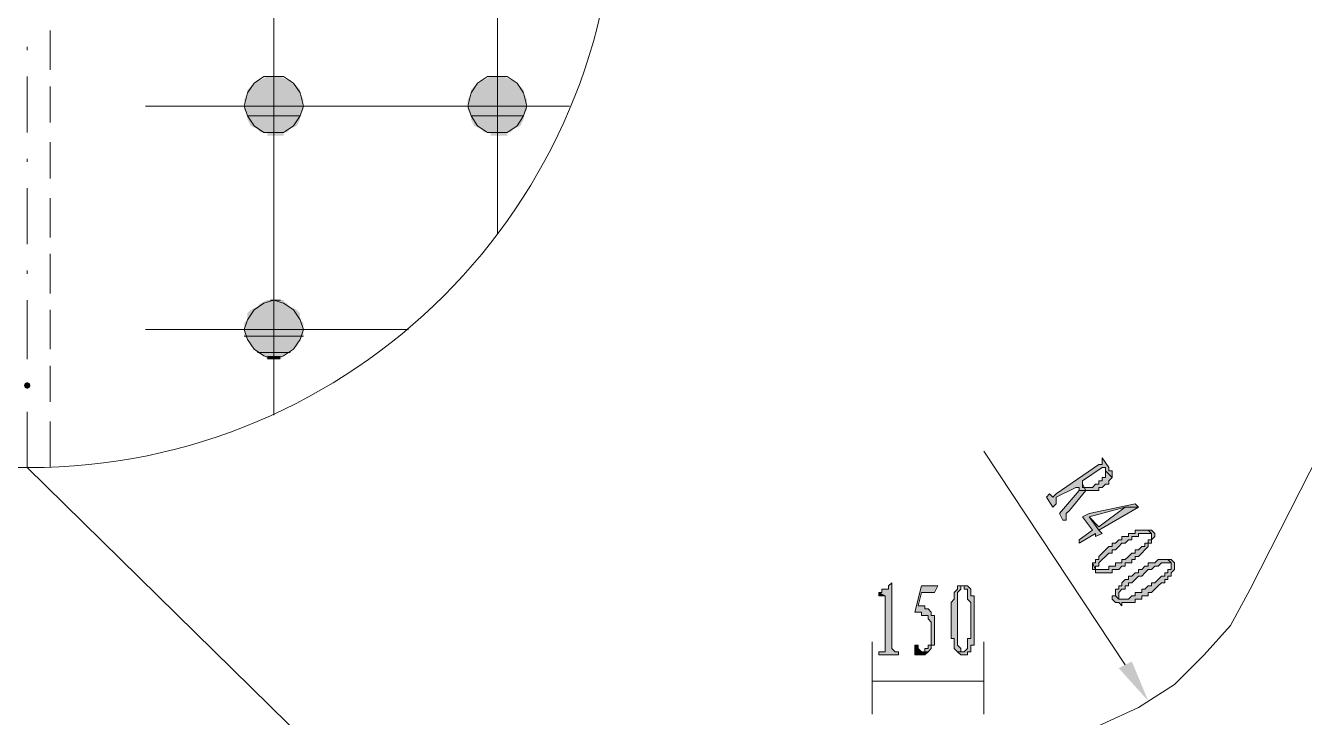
# Model space of a CAD drawing. Header units: millimetres. Extents: x 6 to 291, y 4 to 206.
# Drawn here: x 101.07 to 117.54, y 49.74 to 58.65 of the extents above; entities that cross this region are included whole.
import ezdxf

# ---------------------------------------------------------------- set-up
doc = ezdxf.new("R2010")
doc.units = ezdxf.units.MM
doc.layers.add('C00-00-00', color=7, linetype='Continuous')

msp = doc.modelspace()

# ---------------------------------------------------------------- hatches: boundary and pattern name
at = {"layer": 'C00-00-00'}
h = msp.add_hatch(color=256, dxfattribs=at)
h.dxf.hatch_style = 2
h.paths.add_polyline_path([(104.182336, 57.99667), (104.097667, 57.954343), (104.436334, 57.954343)])
h = msp.add_hatch(color=256, dxfattribs=at)
h.dxf.hatch_style = 2
h.paths.add_polyline_path([(104.22467, 57.99667), (104.182336, 57.99667), (104.351665, 57.99667)])
h = msp.add_hatch(color=256, dxfattribs=at)
h.dxf.hatch_style = 2
h.paths.add_polyline_path([(104.182336, 57.99667), (104.351665, 57.99667), (104.436334, 57.954343)])
h = msp.add_hatch(color=256, dxfattribs=at)
h.dxf.hatch_style = 2
h.paths.add_polyline_path([(104.22467, 57.99667), (104.309331, 57.99667), (104.351665, 57.99667)])
h = msp.add_hatch(color=256, dxfattribs=at)
h.dxf.hatch_style = 2
h.paths.add_polyline_path([(107.061004, 57.99667), (106.976335, 57.954343), (107.315002, 57.954343)])
h = msp.add_hatch(color=256, dxfattribs=at)
h.dxf.hatch_style = 2
h.paths.add_polyline_path([(107.10333, 57.99667), (107.061004, 57.99667), (107.230333, 57.99667)])
h = msp.add_hatch(color=256, dxfattribs=at)
h.dxf.hatch_style = 2
h.paths.add_polyline_path([(107.061004, 57.99667), (107.230333, 57.99667), (107.315002, 57.954343)])
h = msp.add_hatch(color=256, dxfattribs=at)
h.dxf.hatch_style = 2
h.paths.add_polyline_path([(107.10333, 57.99667), (107.187999, 57.99667), (107.230333, 57.99667)])
h = msp.add_hatch(color=256, dxfattribs=at)
h.dxf.hatch_style = 2
h.paths.add_polyline_path([(103.970664, 57.869675), (103.92833, 57.827333), (104.605663, 57.827333)])
h = msp.add_hatch(color=256, dxfattribs=at)
h.dxf.hatch_style = 2
h.paths.add_polyline_path([(103.92833, 57.827333), (103.92833, 57.785006), (104.605663, 57.785006)])
h = msp.add_hatch(color=256, dxfattribs=at)
h.dxf.hatch_style = 2
h.paths.add_polyline_path([(103.92833, 57.827333), (104.605663, 57.827333), (104.605663, 57.785006)])
h = msp.add_hatch(color=256, dxfattribs=at)
h.dxf.hatch_style = 2
h.paths.add_polyline_path([(104.055333, 57.954343), (103.970664, 57.869675), (104.563337, 57.869675)])
h = msp.add_hatch(color=256, dxfattribs=at)
h.dxf.hatch_style = 2
h.paths.add_polyline_path([(103.970664, 57.869675), (104.563337, 57.869675), (104.605663, 57.827333)])
h = msp.add_hatch(color=256, dxfattribs=at)
h.dxf.hatch_style = 2
h.paths.add_polyline_path([(104.097667, 57.954343), (104.055333, 57.954343), (104.478668, 57.954343)])
h = msp.add_hatch(color=256, dxfattribs=at)
h.dxf.hatch_style = 2
h.paths.add_polyline_path([(104.055333, 57.954343), (104.478668, 57.954343), (104.563337, 57.869675)])
h = msp.add_hatch(color=256, dxfattribs=at)
h.dxf.hatch_style = 2
h.paths.add_polyline_path([(104.097667, 57.954343), (104.436334, 57.954343), (104.478668, 57.954343)])
h = msp.add_hatch(color=256, dxfattribs=at)
h.dxf.hatch_style = 2
h.paths.add_polyline_path([(106.849332, 57.869675), (106.806998, 57.827333), (107.484331, 57.827333)])
h = msp.add_hatch(color=256, dxfattribs=at)
h.dxf.hatch_style = 2
h.paths.add_polyline_path([(106.806998, 57.827333), (106.806998, 57.785006), (107.484331, 57.785006)])
h = msp.add_hatch(color=256, dxfattribs=at)
h.dxf.hatch_style = 2
h.paths.add_polyline_path([(106.806998, 57.827333), (107.484331, 57.827333), (107.484331, 57.785006)])
h = msp.add_hatch(color=256, dxfattribs=at)
h.dxf.hatch_style = 2
h.paths.add_polyline_path([(106.934001, 57.954343), (106.849332, 57.869675), (107.441997, 57.869675)])
h = msp.add_hatch(color=256, dxfattribs=at)
h.dxf.hatch_style = 2
h.paths.add_polyline_path([(106.849332, 57.869675), (107.441997, 57.869675), (107.484331, 57.827333)])
h = msp.add_hatch(color=256, dxfattribs=at)
h.dxf.hatch_style = 2
h.paths.add_polyline_path([(106.976335, 57.954343), (106.934001, 57.954343), (107.357336, 57.954343)])
h = msp.add_hatch(color=256, dxfattribs=at)
h.dxf.hatch_style = 2
h.paths.add_polyline_path([(106.934001, 57.954343), (107.357336, 57.954343), (107.441997, 57.869675)])
h = msp.add_hatch(color=256, dxfattribs=at)
h.dxf.hatch_style = 2
h.paths.add_polyline_path([(106.976335, 57.954343), (107.315002, 57.954343), (107.357336, 57.954343)])
h = msp.add_hatch(color=256, dxfattribs=at)
h.dxf.hatch_style = 2
h.paths.add_polyline_path([(103.92833, 57.785006), (103.886004, 57.700338), (104.647997, 57.700338)])
h = msp.add_hatch(color=256, dxfattribs=at)
h.dxf.hatch_style = 2
h.paths.add_polyline_path([(103.886004, 57.700338), (103.886004, 57.615669), (104.647997, 57.615669)])
h = msp.add_hatch(color=256, dxfattribs=at)
h.dxf.hatch_style = 2
h.paths.add_polyline_path([(103.886004, 57.700338), (104.647997, 57.700338), (104.647997, 57.615669)])
h = msp.add_hatch(color=256, dxfattribs=at)
h.dxf.hatch_style = 2
h.paths.add_polyline_path([(103.92833, 57.785006), (104.605663, 57.785006), (104.647997, 57.700338)])
h = msp.add_hatch(color=256, dxfattribs=at)
h.dxf.hatch_style = 2
h.paths.add_polyline_path([(106.806998, 57.785006), (106.764664, 57.700338), (107.526665, 57.700338)])
h = msp.add_hatch(color=256, dxfattribs=at)
h.dxf.hatch_style = 2
h.paths.add_polyline_path([(106.764664, 57.700338), (106.764664, 57.615669), (107.526665, 57.615669)])
h = msp.add_hatch(color=256, dxfattribs=at)
h.dxf.hatch_style = 2
h.paths.add_polyline_path([(106.764664, 57.700338), (107.526665, 57.700338), (107.526665, 57.615669)])
h = msp.add_hatch(color=256, dxfattribs=at)
h.dxf.hatch_style = 2
h.paths.add_polyline_path([(106.806998, 57.785006), (107.484331, 57.785006), (107.526665, 57.700338)])
h = msp.add_hatch(color=256, dxfattribs=at)
h.dxf.hatch_style = 2
h.paths.add_polyline_path([(103.886004, 57.615669), (103.886004, 57.573343), (104.647997, 57.573343)])
h = msp.add_hatch(color=256, dxfattribs=at)
h.dxf.hatch_style = 2
h.paths.add_polyline_path([(103.886004, 57.615669), (104.647997, 57.615669), (104.647997, 57.573343)])
h = msp.add_hatch(color=256, dxfattribs=at)
h.dxf.hatch_style = 2
h.paths.add_polyline_path([(103.886004, 57.573343), (103.92833, 57.488674), (104.605663, 57.488674)])
h = msp.add_hatch(color=256, dxfattribs=at)
h.dxf.hatch_style = 2
h.paths.add_polyline_path([(103.886004, 57.573343), (104.647997, 57.573343), (104.605663, 57.488674)])
h = msp.add_hatch(color=256, dxfattribs=at)
h.dxf.hatch_style = 2
h.paths.add_polyline_path([(103.92833, 57.488674), (103.92833, 57.446332), (104.605663, 57.446332)])
h = msp.add_hatch(color=256, dxfattribs=at)
h.dxf.hatch_style = 2
h.paths.add_polyline_path([(103.92833, 57.488674), (104.605663, 57.488674), (104.605663, 57.446332)])
h = msp.add_hatch(color=256, dxfattribs=at)
h.dxf.hatch_style = 2
h.paths.add_polyline_path([(106.764664, 57.615669), (106.764664, 57.573343), (107.526665, 57.573343)])
h = msp.add_hatch(color=256, dxfattribs=at)
h.dxf.hatch_style = 2
h.paths.add_polyline_path([(106.764664, 57.615669), (107.526665, 57.615669), (107.526665, 57.573343)])
h = msp.add_hatch(color=256, dxfattribs=at)
h.dxf.hatch_style = 2
h.paths.add_polyline_path([(106.764664, 57.573343), (106.806998, 57.488674), (107.484331, 57.488674)])
h = msp.add_hatch(color=256, dxfattribs=at)
h.dxf.hatch_style = 2
h.paths.add_polyline_path([(106.764664, 57.573343), (107.526665, 57.573343), (107.484331, 57.488674)])
h = msp.add_hatch(color=256, dxfattribs=at)
h.dxf.hatch_style = 2
h.paths.add_polyline_path([(106.806998, 57.488674), (106.806998, 57.446332), (107.484331, 57.446332)])
h = msp.add_hatch(color=256, dxfattribs=at)
h.dxf.hatch_style = 2
h.paths.add_polyline_path([(106.806998, 57.488674), (107.484331, 57.488674), (107.484331, 57.446332)])
h = msp.add_hatch(color=256, dxfattribs=at)
h.dxf.hatch_style = 2
h.paths.add_polyline_path([(103.92833, 57.446332), (103.970664, 57.361663), (104.563337, 57.361663)])
h = msp.add_hatch(color=256, dxfattribs=at)
h.dxf.hatch_style = 2
h.paths.add_polyline_path([(103.92833, 57.446332), (104.605663, 57.446332), (104.563337, 57.361663)])
h = msp.add_hatch(color=256, dxfattribs=at)
h.dxf.hatch_style = 2
h.paths.add_polyline_path([(103.970664, 57.361663), (104.055333, 57.319337), (104.478668, 57.319337)])
h = msp.add_hatch(color=256, dxfattribs=at)
h.dxf.hatch_style = 2
h.paths.add_polyline_path([(103.970664, 57.361663), (104.563337, 57.361663), (104.478668, 57.319337)])
h = msp.add_hatch(color=256, dxfattribs=at)
h.dxf.hatch_style = 2
h.paths.add_polyline_path([(104.055333, 57.319337), (104.097667, 57.276995), (104.436334, 57.276995)])
h = msp.add_hatch(color=256, dxfattribs=at)
h.dxf.hatch_style = 2
h.paths.add_polyline_path([(104.055333, 57.319337), (104.478668, 57.319337), (104.436334, 57.276995)])
h = msp.add_hatch(color=256, dxfattribs=at)
h.dxf.hatch_style = 2
h.paths.add_polyline_path([(106.806998, 57.446332), (106.849332, 57.361663), (107.441997, 57.361663)])
h = msp.add_hatch(color=256, dxfattribs=at)
h.dxf.hatch_style = 2
h.paths.add_polyline_path([(106.806998, 57.446332), (107.484331, 57.446332), (107.441997, 57.361663)])
h = msp.add_hatch(color=256, dxfattribs=at)
h.dxf.hatch_style = 2
h.paths.add_polyline_path([(106.849332, 57.361663), (106.934001, 57.319337), (107.357336, 57.319337)])
h = msp.add_hatch(color=256, dxfattribs=at)
h.dxf.hatch_style = 2
h.paths.add_polyline_path([(106.849332, 57.361663), (107.441997, 57.361663), (107.357336, 57.319337)])
h = msp.add_hatch(color=256, dxfattribs=at)
h.dxf.hatch_style = 2
h.paths.add_polyline_path([(106.934001, 57.319337), (106.976335, 57.276995), (107.315002, 57.276995)])
h = msp.add_hatch(color=256, dxfattribs=at)
h.dxf.hatch_style = 2
h.paths.add_polyline_path([(106.934001, 57.319337), (107.357336, 57.319337), (107.315002, 57.276995)])
h = msp.add_hatch(color=256, dxfattribs=at)
h.dxf.hatch_style = 2
h.paths.add_polyline_path([(104.097667, 57.276995), (104.182336, 57.276995), (104.351665, 57.276995)])
h = msp.add_hatch(color=256, dxfattribs=at)
h.dxf.hatch_style = 2
h.paths.add_polyline_path([(104.097667, 57.276995), (104.436334, 57.276995), (104.351665, 57.276995)])
h = msp.add_hatch(color=256, dxfattribs=at)
h.dxf.hatch_style = 2
h.paths.add_polyline_path([(104.182336, 57.276995), (104.393999, 57.276995), (104.393999, 57.234669), (104.182336, 57.234669)])
h = msp.add_hatch(color=256, dxfattribs=at)
h.dxf.hatch_style = 2
h.paths.add_polyline_path([(106.976335, 57.276995), (107.061004, 57.276995), (107.230333, 57.276995)])
h = msp.add_hatch(color=256, dxfattribs=at)
h.dxf.hatch_style = 2
h.paths.add_polyline_path([(106.976335, 57.276995), (107.315002, 57.276995), (107.230333, 57.276995)])
h = msp.add_hatch(color=256, dxfattribs=at)
h.dxf.hatch_style = 2
h.paths.add_polyline_path([(107.061004, 57.276995), (107.272667, 57.276995), (107.272667, 57.234669), (107.061004, 57.234669)])
h = msp.add_hatch(color=256, dxfattribs=at)
h.dxf.hatch_style = 2
h.paths.add_polyline_path([(104.055333, 55.033333), (103.970664, 54.991007), (104.563337, 54.991007)])
h = msp.add_hatch(color=256, dxfattribs=at)
h.dxf.hatch_style = 2
h.paths.add_polyline_path([(104.097667, 55.075675), (104.055333, 55.033333), (104.478668, 55.033333)])
h = msp.add_hatch(color=256, dxfattribs=at)
h.dxf.hatch_style = 2
h.paths.add_polyline_path([(104.055333, 55.033333), (104.478668, 55.033333), (104.563337, 54.991007)])
h = msp.add_hatch(color=256, dxfattribs=at)
h.dxf.hatch_style = 2
h.paths.add_polyline_path([(104.182336, 55.118002), (104.097667, 55.075675), (104.436334, 55.075675)])
h = msp.add_hatch(color=256, dxfattribs=at)
h.dxf.hatch_style = 2
h.paths.add_polyline_path([(104.097667, 55.075675), (104.436334, 55.075675), (104.478668, 55.033333)])
h = msp.add_hatch(color=256, dxfattribs=at)
h.dxf.hatch_style = 2
h.paths.add_polyline_path([(104.182336, 55.118002), (104.393999, 55.118002), (104.393999, 55.075675), (104.182336, 55.075675)])
h = msp.add_hatch(color=256, dxfattribs=at)
h.dxf.hatch_style = 2
h.paths.add_polyline_path([(104.182336, 55.118002), (104.351665, 55.118002), (104.436334, 55.075675)])
h = msp.add_hatch(color=256, dxfattribs=at)
h.dxf.hatch_style = 2
h.paths.add_polyline_path([(103.92833, 54.863996), (103.886004, 54.82167), (104.647997, 54.82167)])
h = msp.add_hatch(color=256, dxfattribs=at)
h.dxf.hatch_style = 2
h.paths.add_polyline_path([(103.970664, 54.991007), (103.92833, 54.948665), (104.605663, 54.948665)])
h = msp.add_hatch(color=256, dxfattribs=at)
h.dxf.hatch_style = 2
h.paths.add_polyline_path([(103.92833, 54.948665), (103.92833, 54.863996), (104.605663, 54.863996)])
h = msp.add_hatch(color=256, dxfattribs=at)
h.dxf.hatch_style = 2
h.paths.add_polyline_path([(103.92833, 54.948665), (104.605663, 54.948665), (104.605663, 54.863996)])
h = msp.add_hatch(color=256, dxfattribs=at)
h.dxf.hatch_style = 2
h.paths.add_polyline_path([(103.92833, 54.863996), (104.605663, 54.863996), (104.647997, 54.82167)])
h = msp.add_hatch(color=256, dxfattribs=at)
h.dxf.hatch_style = 2
h.paths.add_polyline_path([(103.970664, 54.991007), (104.563337, 54.991007), (104.605663, 54.948665)])
h = msp.add_hatch(color=256, dxfattribs=at)
h.dxf.hatch_style = 2
h.paths.add_polyline_path([(103.886004, 54.82167), (103.886004, 54.737001), (104.647997, 54.737001)])
h = msp.add_hatch(color=256, dxfattribs=at)
h.dxf.hatch_style = 2
h.paths.add_polyline_path([(103.886004, 54.82167), (104.647997, 54.82167), (104.647997, 54.737001)])
h = msp.add_hatch(color=256, dxfattribs=at)
h.dxf.hatch_style = 2
h.paths.add_polyline_path([(103.886004, 54.737001), (103.886004, 54.652333), (104.647997, 54.652333)])
h = msp.add_hatch(color=256, dxfattribs=at)
h.dxf.hatch_style = 2
h.paths.add_polyline_path([(103.886004, 54.737001), (104.647997, 54.737001), (104.647997, 54.652333)])
h = msp.add_hatch(color=256, dxfattribs=at)
h.dxf.hatch_style = 2
h.paths.add_polyline_path([(103.886004, 54.652333), (103.92833, 54.610006), (104.605663, 54.610006)])
h = msp.add_hatch(color=256, dxfattribs=at)
h.dxf.hatch_style = 2
h.paths.add_polyline_path([(103.886004, 54.652333), (104.647997, 54.652333), (104.605663, 54.610006)])
h = msp.add_hatch(color=256, dxfattribs=at)
h.dxf.hatch_style = 2
h.paths.add_polyline_path([(103.92833, 54.610006), (103.970664, 54.525338), (104.563337, 54.525338)])
h = msp.add_hatch(color=256, dxfattribs=at)
h.dxf.hatch_style = 2
h.paths.add_polyline_path([(103.92833, 54.610006), (104.605663, 54.610006), (104.563337, 54.525338)])
h = msp.add_hatch(color=256, dxfattribs=at)
h.dxf.hatch_style = 2
h.paths.add_polyline_path([(103.970664, 54.525338), (104.012999, 54.482995), (104.521002, 54.482995)])
h = msp.add_hatch(color=256, dxfattribs=at)
h.dxf.hatch_style = 2
h.paths.add_polyline_path([(103.970664, 54.525338), (104.563337, 54.525338), (104.521002, 54.482995)])
h = msp.add_hatch(color=256, dxfattribs=at)
h.dxf.hatch_style = 2
h.paths.add_polyline_path([(104.012999, 54.482995), (104.055333, 54.440669), (104.478668, 54.440669)])
h = msp.add_hatch(color=256, dxfattribs=at)
h.dxf.hatch_style = 2
h.paths.add_polyline_path([(104.012999, 54.482995), (104.521002, 54.482995), (104.478668, 54.440669)])
h = msp.add_hatch(color=256, dxfattribs=at)
h.dxf.hatch_style = 2
h.paths.add_polyline_path([(104.055333, 54.440669), (104.140002, 54.398343), (104.393999, 54.398343)])
h = msp.add_hatch(color=256, dxfattribs=at)
h.dxf.hatch_style = 2
h.paths.add_polyline_path([(104.055333, 54.440669), (104.478668, 54.440669), (104.393999, 54.398343)])
h = msp.add_hatch(color=256, dxfattribs=at)
h.dxf.hatch_style = 2
h.paths.add_polyline_path([(104.140002, 54.398343), (104.182336, 54.356001), (104.351665, 54.356001)])
h = msp.add_hatch(color=256, dxfattribs=at)
h.dxf.hatch_style = 2
h.paths.add_polyline_path([(104.140002, 54.398343), (104.393999, 54.398343), (104.351665, 54.356001)])
h = msp.add_hatch(color=256, dxfattribs=at)
h.dxf.hatch_style = 2
h.paths.add_polyline_path([(104.182336, 54.398343), (104.351665, 54.398343), (104.351665, 54.356001), (104.182336, 54.356001)])
h = msp.add_hatch(color=256, dxfattribs=at)
h.dxf.hatch_style = 2
h.paths.add_polyline_path([(101.091997, 54.059675), (101.062099, 54.04724), (101.049663, 54.017342), (101.062099, 53.987444), (101.091997, 53.975009), (101.121894, 53.987444), (101.13433, 54.017342), (101.121894, 54.04724)])
h = msp.add_hatch(color=256, dxfattribs=at)
h.dxf.hatch_style = 2
h.paths.add_polyline_path([(115.019667, 52.959009), (114.935, 53.086009), (114.935, 53.043675), (114.935, 53.001342), (114.892667, 53.001342), (114.342334, 52.620342), (114.3, 52.578009), (114.257667, 52.620342), (114.215334, 52.578009), (114.3, 52.451009), (114.342334, 52.493342), (114.342334, 52.535675), (114.342334, 52.578009), (114.596334, 52.705009), (114.638667, 52.705009), (114.638667, 52.662675), (114.723334, 52.662675), (114.681, 52.747342), (114.681, 52.789675), (114.935, 52.959009), (114.977334, 52.959009), (114.977334, 52.916675), (115.062, 52.832009), (115.062, 52.916675), (115.019667, 52.916675)])
h = msp.add_hatch(color=256, dxfattribs=at)
h.dxf.hatch_style = 2
h.paths.add_polyline_path([(115.062001, 52.831998), (114.977335, 52.916665), (114.977335, 52.874331), (114.977335, 52.831998), (114.935001, 52.831998), (114.935001, 52.789665), (114.892668, 52.789665), (114.892668, 52.747331), (114.850335, 52.747331), (114.808001, 52.704998), (114.765668, 52.704998), (114.681001, 52.704998), (114.681001, 52.747331), (114.723335, 52.662665), (114.765668, 52.662665), (114.808001, 52.662665), (114.850335, 52.662665), (114.892668, 52.662665), (114.892668, 52.704998), (114.935001, 52.704998), (114.977335, 52.747331), (115.019668, 52.747331), (115.019668, 52.789665)])
h = msp.add_hatch(color=256, dxfattribs=at)
h.dxf.hatch_style = 2
h.paths.add_polyline_path([(114.723335, 52.662677), (114.638668, 52.662677), (114.384668, 52.366343), (114.427002, 52.281677), (114.469335, 52.281677), (114.469335, 52.32401), (114.469335, 52.366343), (114.511668, 52.408677)])
h = msp.add_hatch(color=256, dxfattribs=at)
h.dxf.hatch_style = 2
h.paths.add_polyline_path([(115.400668, 52.450997), (115.358334, 52.493331), (114.765668, 52.366331), (114.681001, 52.323997), (114.808001, 52.154664), (114.638668, 52.027664), (114.638668, 51.985331), (114.850334, 52.112331), (114.850334, 52.069997), (114.935001, 52.112331), (114.892668, 52.154664), (114.765668, 52.323997), (115.231334, 52.450997)])
h = msp.add_hatch(color=256, dxfattribs=at)
h.dxf.hatch_style = 2
h.paths.add_polyline_path([(115.400668, 52.450997), (115.23133, 52.450997), (114.892664, 52.197008), (114.765669, 52.324002), (114.892664, 52.154665)])
h = msp.add_hatch(color=256, dxfattribs=at)
h.dxf.hatch_style = 2
h.paths.add_polyline_path([(115.612331, 52.112339), (115.569998, 52.154672), (115.527664, 52.154672), (115.569998, 52.112339), (115.569998, 52.027672), (115.527664, 52.027672), (115.527664, 51.985339), (115.485331, 51.985339), (115.485331, 51.943006), (115.442998, 51.943006), (115.400664, 51.900672), (115.358331, 51.900672), (115.358331, 51.858339), (115.315998, 51.858339), (115.273664, 51.816006), (115.231331, 51.773672), (115.188998, 51.773672), (115.188998, 51.731339), (115.146664, 51.731339), (115.104331, 51.731339), (115.104331, 51.689006), (115.061998, 51.689006), (115.019664, 51.689006), (115.019664, 51.646672), (114.977331, 51.646672), (114.934998, 51.646672), (114.892664, 51.646672), (114.850331, 51.646672), (114.807998, 51.731339), (114.807998, 51.646672), (114.850331, 51.646672), (114.850331, 51.604339), (114.977331, 51.604339), (115.019664, 51.604339), (115.061998, 51.604339), (115.061998, 51.646672), (115.104331, 51.646672), (115.146664, 51.646672), (115.188998, 51.689006), (115.231331, 51.689006), (115.231331, 51.731339), (115.273664, 51.731339), (115.315998, 51.731339), (115.315998, 51.773672), (115.358331, 51.773672), (115.358331, 51.816006), (115.400664, 51.816006), (115.442998, 51.858339), (115.485331, 51.900672), (115.527664, 51.943006), (115.527664, 51.985339), (115.569998, 51.985339), (115.569998, 52.027672), (115.612331, 52.070006)])
h = msp.add_hatch(color=256, dxfattribs=at)
h.dxf.hatch_style = 2
h.paths.add_polyline_path([(115.527671, 52.154665), (115.400671, 52.154665), (115.358337, 52.154665), (115.358337, 52.112332), (115.316004, 52.112332), (115.273671, 52.112332), (115.273671, 52.069999), (115.231337, 52.069999), (115.189004, 52.069999), (115.189004, 52.027665), (115.146671, 52.027665), (115.104337, 51.985332), (115.062004, 51.985332), (115.062004, 51.942999), (115.019671, 51.942999), (114.977337, 51.900665), (114.935004, 51.858332), (114.892671, 51.815999), (114.892671, 51.773665), (114.850337, 51.773665), (114.850337, 51.731332), (114.808004, 51.731332), (114.850337, 51.646665), (114.850337, 51.688999), (114.892671, 51.688999), (114.892671, 51.731332), (114.935004, 51.773665), (114.977337, 51.815999), (115.019671, 51.858332), (115.062004, 51.858332), (115.062004, 51.900665), (115.104337, 51.900665), (115.146671, 51.942999), (115.189004, 51.985332), (115.231337, 51.985332), (115.273671, 52.027665), (115.316004, 52.027665), (115.316004, 52.069999), (115.358337, 52.069999), (115.400671, 52.069999), (115.400671, 52.112332), (115.443004, 52.112332), (115.485337, 52.112332), (115.570004, 52.112332)])
h = msp.add_hatch(color=256, dxfattribs=at)
h.dxf.hatch_style = 2
h.paths.add_polyline_path([(115.866337, 51.731338), (115.824003, 51.773672), (115.78167, 51.773672), (115.824003, 51.731338), (115.824003, 51.689005), (115.824003, 51.646672), (115.78167, 51.646672), (115.78167, 51.604338), (115.739337, 51.604338), (115.739337, 51.562005), (115.697003, 51.562005), (115.65467, 51.519672), (115.612337, 51.477338), (115.570003, 51.477338), (115.570003, 51.435005), (115.52767, 51.435005), (115.485337, 51.392672), (115.443003, 51.392672), (115.443003, 51.350338), (115.40067, 51.350338), (115.358337, 51.350338), (115.358337, 51.308005), (115.316003, 51.308005), (115.27367, 51.265672), (115.231337, 51.265672), (115.14667, 51.265672), (115.104337, 51.308005), (115.062003, 51.308005), (115.062003, 51.265672), (115.104337, 51.223338), (115.14667, 51.223338), (115.189003, 51.181005), (115.189003, 51.223338), (115.27367, 51.223338), (115.316003, 51.223338), (115.358337, 51.223338), (115.358337, 51.265672), (115.40067, 51.265672), (115.443003, 51.265672), (115.443003, 51.308005), (115.485337, 51.308005), (115.52767, 51.308005), (115.52767, 51.350338), (115.570003, 51.350338), (115.612337, 51.392672), (115.65467, 51.435005), (115.697003, 51.477338), (115.739337, 51.477338), (115.739337, 51.519672), (115.78167, 51.519672), (115.78167, 51.562005), (115.824003, 51.562005), (115.824003, 51.604338), (115.866337, 51.646672), (115.866337, 51.689005)])
h = msp.add_hatch(color=256, dxfattribs=at)
h.dxf.hatch_style = 2
h.paths.add_polyline_path([(115.781668, 51.773665), (115.739335, 51.773665), (115.697002, 51.773665), (115.654668, 51.773665), (115.612335, 51.731331), (115.570002, 51.731331), (115.527668, 51.731331), (115.527668, 51.688998), (115.485335, 51.688998), (115.443002, 51.646665), (115.400668, 51.646665), (115.400668, 51.604331), (115.358335, 51.604331), (115.316002, 51.561998), (115.273668, 51.561998), (115.273668, 51.519665), (115.231335, 51.519665), (115.189002, 51.477331), (115.189002, 51.434998), (115.146668, 51.434998), (115.146668, 51.392665), (115.104335, 51.392665), (115.104335, 51.350331), (115.104335, 51.307998), (115.146668, 51.265665), (115.146668, 51.350331), (115.189002, 51.392665), (115.231335, 51.392665), (115.231335, 51.434998), (115.273668, 51.434998), (115.273668, 51.477331), (115.316002, 51.477331), (115.358335, 51.519665), (115.400668, 51.561998), (115.443002, 51.561998), (115.485335, 51.604331), (115.527668, 51.646665), (115.570002, 51.646665), (115.612335, 51.688998), (115.654668, 51.688998), (115.697002, 51.731331), (115.739335, 51.731331), (115.824002, 51.731331)])
h = msp.add_hatch(color=256, dxfattribs=at)
h.dxf.hatch_style = 2
h.paths.add_polyline_path([(112.225668, 51.477333), (112.183334, 51.434999), (112.183334, 51.392666), (112.141001, 51.392666), (112.098668, 51.392666), (112.098668, 51.350333), (112.056334, 51.350333), (112.141001, 51.307999), (112.141001, 50.630666), (112.141001, 50.588333), (112.098668, 50.588333), (112.056334, 50.588333), (112.056334, 50.545999), (112.310334, 50.545999), (112.310334, 50.588333), (112.268001, 50.588333), (112.225668, 50.630666)])
h = msp.add_hatch(color=256, dxfattribs=at)
h.dxf.hatch_style = 2
h.paths.add_polyline_path([(112.818332, 51.435006), (112.606665, 51.435006), (112.521998, 51.09634), (112.564332, 51.09634), (112.606665, 51.09634), (112.606665, 51.054006), (112.648998, 51.054006), (112.691332, 51.054006), (112.691332, 51.011673), (112.733665, 50.96934), (112.733665, 50.927006), (112.733665, 50.71534), (112.733665, 50.673006), (112.691332, 50.673006), (112.691332, 50.630673), (112.648998, 50.630673), (112.648998, 50.58834), (112.606665, 50.58834), (112.691332, 50.58834), (112.733665, 50.630673), (112.733665, 50.673006), (112.775998, 50.673006), (112.775998, 50.757673), (112.775998, 50.96934), (112.775998, 51.011673), (112.775998, 51.054006), (112.733665, 51.054006), (112.733665, 51.09634), (112.691332, 51.138673), (112.648998, 51.138673), (112.648998, 51.181006), (112.606665, 51.181006), (112.564332, 51.181006), (112.606665, 51.35034), (112.775998, 51.35034)])
h = msp.add_hatch(color=256, dxfattribs=at)
h.dxf.hatch_style = 2
h.paths.add_polyline_path([(113.072329, 51.435006), (113.072329, 51.392673), (113.029996, 51.35034), (113.029996, 51.308006), (113.029996, 51.265673), (112.987663, 51.22334), (112.987663, 50.757673), (113.029996, 50.757673), (113.029996, 50.673006), (113.029996, 50.630673), (113.072329, 50.58834), (113.156996, 50.58834), (113.114663, 50.58834), (113.114663, 50.630673), (113.072329, 50.673006), (113.072329, 50.71534), (113.072329, 50.757673), (113.072329, 51.265673), (113.072329, 51.35034), (113.114663, 51.392673), (113.114663, 51.435006), (113.156996, 51.435006)])
h = msp.add_hatch(color=256, dxfattribs=at)
h.dxf.hatch_style = 2
h.paths.add_polyline_path([(113.156998, 51.435006), (113.072331, 51.435006), (113.156998, 51.435006), (113.156998, 51.392673), (113.199331, 51.392673), (113.199331, 51.35034), (113.199331, 51.265673), (113.241665, 51.22334), (113.241665, 51.011673), (113.241665, 50.757673), (113.199331, 50.757673), (113.199331, 50.673006), (113.199331, 50.630673), (113.156998, 50.58834), (113.072331, 50.58834), (113.114665, 50.546006), (113.156998, 50.546006), (113.199331, 50.546006), (113.199331, 50.58834), (113.241665, 50.58834), (113.241665, 50.630673), (113.241665, 50.673006), (113.283998, 50.673006), (113.283998, 50.757673), (113.283998, 51.22334), (113.283998, 51.308006), (113.241665, 51.308006), (113.241665, 51.35034), (113.241665, 51.392673), (113.199331, 51.435006)])
h = msp.add_hatch(color=256, dxfattribs=at)
h.dxf.hatch_style = 2
h.paths.add_polyline_path([(112.05633, 51.350338), (112.05633, 51.307995), (112.098665, 51.307995), (112.140999, 51.307995)])
h = msp.add_hatch(color=256, dxfattribs=at)
h.dxf.hatch_style = 2
h.paths.add_polyline_path([(112.522, 50.673005), (112.522, 50.630672), (112.522, 50.588338), (112.522, 50.546005), (112.564333, 50.546005), (112.649, 50.546005), (112.691333, 50.588338), (112.606666, 50.588338), (112.564333, 50.630672), (112.564333, 50.673005)])
h = msp.add_hatch(color=256, dxfattribs=at)
h.dxf.hatch_style = 2
h.paths.add_polyline_path([(115.315999, 50.461342), (115.14667, 50.376673), (115.527671, 49.95333)])

# ---------------------------------------------------------------- linework, layer by layer
at = {"layer": 'C00-00-00', "lineweight": 15}
for points in [[(104.266997, 67.352333), (104.266997, 53.636342)], [(107.145664, 65.024002), (107.145664, 55.964672)], [(102.615999, 57.615669), (108.077003, 57.615669)], [(102.615999, 54.737001), (106.002671, 54.737001)]]:
    msp.add_lwpolyline(points, dxfattribs=at)
at = {"layer": 'C00-00-00', "lineweight": 5}
for points in [[(113.411004, 49.31834), (113.961337, 49.360673), (114.469337, 49.44534), (114.935004, 49.657006), (115.400671, 49.868673), (115.866337, 50.165006), (116.247337, 50.546006), (116.586004, 50.927006), (116.840004, 51.392673), (120.819337, 59.22434)], [(101.388337, 58.081338), (101.388337, 58.589334)], [(101.091997, 58.335328), (101.091997, 58.37767)], [(101.091997, 57.99667), (101.091997, 57.276995)], [(101.388337, 57.404006), (101.388337, 57.869675)], [(101.388337, 56.684331), (101.388337, 57.15)], [(101.091997, 56.89601), (101.091997, 56.938336)], [(101.091997, 56.557336), (101.091997, 55.837677)], [(101.388337, 55.922329), (101.388337, 56.430341)], [(101.388337, 55.20267), (101.388337, 55.710666)], [(101.091997, 55.456676), (101.091997, 55.499002)], [(101.091997, 55.118002), (101.091997, 54.356001)], [(101.388337, 54.482995), (101.388337, 54.991007)], [(101.388337, 53.805663), (101.388337, 54.271332)], [(101.091997, 53.678668), (101.091997, 52.959009)], [(101.388337, 52.959009), (101.388337, 53.551673)], [(113.411004, 53.170672), (115.23133, 50.418999)], [(101.091997, 52.959009), (110.701665, 43.518661)], [(111.97167, 49.784009), (111.97167, 50.715331)], [(113.411004, 49.784009), (113.411004, 50.715331)], [(113.411004, 50.207336), (111.97167, 50.207336)]]:
    msp.add_lwpolyline(points, dxfattribs=at)
at = {"layer": 'C00-00-00', "lineweight": 15}
for points in [[(104.647997, 57.615669), (104.605664, 57.785002), (104.520997, 57.912002), (104.393997, 57.996669), (104.266997, 57.996669), (104.139997, 57.996669), (104.012997, 57.912002), (103.92833, 57.785002), (103.885997, 57.615669), (103.92833, 57.488669), (104.012997, 57.361669), (104.139997, 57.277002), (104.266997, 57.277002), (104.393997, 57.277002), (104.520997, 57.361669), (104.605664, 57.488669)], [(107.526665, 57.615669), (107.484332, 57.785002), (107.399665, 57.912002), (107.272665, 57.996669), (107.145665, 57.996669), (107.018665, 57.996669), (106.891665, 57.912002), (106.806998, 57.785002), (106.764665, 57.615669), (106.806998, 57.488669), (106.891665, 57.361669), (107.018665, 57.277002), (107.145665, 57.277002), (107.272665, 57.277002), (107.399665, 57.361669), (107.484332, 57.488669)], [(104.647997, 54.737001), (104.605664, 54.864001), (104.520997, 54.991001), (104.393997, 55.075668), (104.266997, 55.118001), (104.139997, 55.075668), (104.012997, 54.991001), (103.92833, 54.864001), (103.885997, 54.737001), (103.92833, 54.610001), (104.012997, 54.483001), (104.139997, 54.398334), (104.266997, 54.356001), (104.393997, 54.398334), (104.520997, 54.483001), (104.605664, 54.610001)]]:
    msp.add_lwpolyline(points, close=True, dxfattribs=at)
at = {"layer": 'C00-00-00', "lineweight": 13}
for points in [[(104.22467, 57.99667), (104.309331, 57.99667)], [(107.10333, 57.99667), (107.187999, 57.99667)], [(103.92833, 57.488674), (104.605663, 57.488674)], [(103.92833, 57.488674), (104.605663, 57.488674)], [(106.806998, 57.488674), (107.484331, 57.488674)], [(106.806998, 57.488674), (107.484331, 57.488674)], [(104.182336, 57.276995), (104.309331, 57.276995)], [(104.22467, 57.276995), (104.309331, 57.276995)], [(107.061004, 57.276995), (107.187999, 57.276995)], [(107.10333, 57.276995), (107.187999, 57.276995)], [(104.22467, 55.118002), (104.309331, 55.118002)], [(104.22467, 55.118002), (104.351665, 55.118002)], [(103.886004, 54.652333), (104.647997, 54.652333)], [(103.886004, 54.652333), (104.647997, 54.652333)], [(104.055333, 54.440669), (104.478668, 54.440669)], [(104.055333, 54.440669), (104.478668, 54.440669)]]:
    msp.add_lwpolyline(points, dxfattribs=at)
for points in [[(115.019667, 52.959009), (114.935, 53.086009), (114.935, 53.043675), (114.935, 53.001342), (114.892667, 53.001342), (114.342334, 52.620342), (114.3, 52.578009), (114.257667, 52.620342), (114.215334, 52.578009), (114.3, 52.451009), (114.342334, 52.493342), (114.342334, 52.535675), (114.342334, 52.578009), (114.596334, 52.705009), (114.638667, 52.705009), (114.638667, 52.662675), (114.723334, 52.662675), (114.681, 52.747342), (114.681, 52.789675), (114.935, 52.959009), (114.977334, 52.959009), (114.977334, 52.916675), (115.062, 52.832009), (115.062, 52.916675), (115.019667, 52.916675)], [(115.062001, 52.831998), (114.977335, 52.916665), (114.977335, 52.874331), (114.977335, 52.831998), (114.935001, 52.831998), (114.935001, 52.789665), (114.892668, 52.789665), (114.892668, 52.747331), (114.850335, 52.747331), (114.808001, 52.704998), (114.765668, 52.704998), (114.681001, 52.704998), (114.681001, 52.747331), (114.723335, 52.662665), (114.765668, 52.662665), (114.808001, 52.662665), (114.850335, 52.662665), (114.892668, 52.662665), (114.892668, 52.704998), (114.935001, 52.704998), (114.977335, 52.747331), (115.019668, 52.747331), (115.019668, 52.789665)], [(114.723335, 52.662677), (114.638668, 52.662677), (114.384668, 52.366343), (114.427002, 52.281677), (114.469335, 52.281677), (114.469335, 52.32401), (114.469335, 52.366343), (114.511668, 52.408677)], [(115.400668, 52.450997), (115.358334, 52.493331), (114.765668, 52.366331), (114.681001, 52.323997), (114.808001, 52.154664), (114.638668, 52.027664), (114.638668, 51.985331), (114.850334, 52.112331), (114.850334, 52.069997), (114.935001, 52.112331), (114.892668, 52.154664), (114.765668, 52.323997), (115.231334, 52.450997)], [(115.400668, 52.450997), (115.23133, 52.450997), (114.892664, 52.197008), (114.765669, 52.324002), (114.892664, 52.154665)], [(115.612331, 52.112339), (115.569998, 52.154672), (115.527664, 52.154672), (115.569998, 52.112339), (115.569998, 52.027672), (115.527664, 52.027672), (115.527664, 51.985339), (115.485331, 51.985339), (115.485331, 51.943006), (115.442998, 51.943006), (115.400664, 51.900672), (115.358331, 51.900672), (115.358331, 51.858339), (115.315998, 51.858339), (115.273664, 51.816006), (115.231331, 51.773672), (115.188998, 51.773672), (115.188998, 51.731339), (115.146664, 51.731339), (115.104331, 51.731339), (115.104331, 51.689006), (115.061998, 51.689006), (115.019664, 51.689006), (115.019664, 51.646672), (114.977331, 51.646672), (114.934998, 51.646672), (114.892664, 51.646672), (114.850331, 51.646672), (114.807998, 51.731339), (114.807998, 51.646672), (114.850331, 51.646672), (114.850331, 51.604339), (114.977331, 51.604339), (115.019664, 51.604339), (115.061998, 51.604339), (115.061998, 51.646672), (115.104331, 51.646672), (115.146664, 51.646672), (115.188998, 51.689006), (115.231331, 51.689006), (115.231331, 51.731339), (115.273664, 51.731339), (115.315998, 51.731339), (115.315998, 51.773672), (115.358331, 51.773672), (115.358331, 51.816006), (115.400664, 51.816006), (115.442998, 51.858339), (115.485331, 51.900672), (115.527664, 51.943006), (115.527664, 51.985339), (115.569998, 51.985339), (115.569998, 52.027672), (115.612331, 52.070006)], [(115.527671, 52.154665), (115.400671, 52.154665), (115.358337, 52.154665), (115.358337, 52.112332), (115.316004, 52.112332), (115.273671, 52.112332), (115.273671, 52.069999), (115.231337, 52.069999), (115.189004, 52.069999), (115.189004, 52.027665), (115.146671, 52.027665), (115.104337, 51.985332), (115.062004, 51.985332), (115.062004, 51.942999), (115.019671, 51.942999), (114.977337, 51.900665), (114.935004, 51.858332), (114.892671, 51.815999), (114.892671, 51.773665), (114.850337, 51.773665), (114.850337, 51.731332), (114.808004, 51.731332), (114.850337, 51.646665), (114.850337, 51.688999), (114.892671, 51.688999), (114.892671, 51.731332), (114.935004, 51.773665), (114.977337, 51.815999), (115.019671, 51.858332), (115.062004, 51.858332), (115.062004, 51.900665), (115.104337, 51.900665), (115.146671, 51.942999), (115.189004, 51.985332), (115.231337, 51.985332), (115.273671, 52.027665), (115.316004, 52.027665), (115.316004, 52.069999), (115.358337, 52.069999), (115.400671, 52.069999), (115.400671, 52.112332), (115.443004, 52.112332), (115.485337, 52.112332), (115.570004, 52.112332)], [(115.866337, 51.731338), (115.824003, 51.773672), (115.78167, 51.773672), (115.824003, 51.731338), (115.824003, 51.689005), (115.824003, 51.646672), (115.78167, 51.646672), (115.78167, 51.604338), (115.739337, 51.604338), (115.739337, 51.562005), (115.697003, 51.562005), (115.65467, 51.519672), (115.612337, 51.477338), (115.570003, 51.477338), (115.570003, 51.435005), (115.52767, 51.435005), (115.485337, 51.392672), (115.443003, 51.392672), (115.443003, 51.350338), (115.40067, 51.350338), (115.358337, 51.350338), (115.358337, 51.308005), (115.316003, 51.308005), (115.27367, 51.265672), (115.231337, 51.265672), (115.14667, 51.265672), (115.104337, 51.308005), (115.062003, 51.308005), (115.062003, 51.265672), (115.104337, 51.223338), (115.14667, 51.223338), (115.189003, 51.181005), (115.189003, 51.223338), (115.27367, 51.223338), (115.316003, 51.223338), (115.358337, 51.223338), (115.358337, 51.265672), (115.40067, 51.265672), (115.443003, 51.265672), (115.443003, 51.308005), (115.485337, 51.308005), (115.52767, 51.308005), (115.52767, 51.350338), (115.570003, 51.350338), (115.612337, 51.392672), (115.65467, 51.435005), (115.697003, 51.477338), (115.739337, 51.477338), (115.739337, 51.519672), (115.78167, 51.519672), (115.78167, 51.562005), (115.824003, 51.562005), (115.824003, 51.604338), (115.866337, 51.646672), (115.866337, 51.689005)], [(115.781668, 51.773665), (115.739335, 51.773665), (115.697002, 51.773665), (115.654668, 51.773665), (115.612335, 51.731331), (115.570002, 51.731331), (115.527668, 51.731331), (115.527668, 51.688998), (115.485335, 51.688998), (115.443002, 51.646665), (115.400668, 51.646665), (115.400668, 51.604331), (115.358335, 51.604331), (115.316002, 51.561998), (115.273668, 51.561998), (115.273668, 51.519665), (115.231335, 51.519665), (115.189002, 51.477331), (115.189002, 51.434998), (115.146668, 51.434998), (115.146668, 51.392665), (115.104335, 51.392665), (115.104335, 51.350331), (115.104335, 51.307998), (115.146668, 51.265665), (115.146668, 51.350331), (115.189002, 51.392665), (115.231335, 51.392665), (115.231335, 51.434998), (115.273668, 51.434998), (115.273668, 51.477331), (115.316002, 51.477331), (115.358335, 51.519665), (115.400668, 51.561998), (115.443002, 51.561998), (115.485335, 51.604331), (115.527668, 51.646665), (115.570002, 51.646665), (115.612335, 51.688998), (115.654668, 51.688998), (115.697002, 51.731331), (115.739335, 51.731331), (115.824002, 51.731331)], [(112.225668, 51.477333), (112.183334, 51.434999), (112.183334, 51.392666), (112.141001, 51.392666), (112.098668, 51.392666), (112.098668, 51.350333), (112.056334, 51.350333), (112.141001, 51.307999), (112.141001, 50.630666), (112.141001, 50.588333), (112.098668, 50.588333), (112.056334, 50.588333), (112.056334, 50.545999), (112.310334, 50.545999), (112.310334, 50.588333), (112.268001, 50.588333), (112.225668, 50.630666)], [(112.818332, 51.435006), (112.606665, 51.435006), (112.521998, 51.09634), (112.564332, 51.09634), (112.606665, 51.09634), (112.606665, 51.054006), (112.648998, 51.054006), (112.691332, 51.054006), (112.691332, 51.011673), (112.733665, 50.96934), (112.733665, 50.927006), (112.733665, 50.71534), (112.733665, 50.673006), (112.691332, 50.673006), (112.691332, 50.630673), (112.648998, 50.630673), (112.648998, 50.58834), (112.606665, 50.58834), (112.691332, 50.58834), (112.733665, 50.630673), (112.733665, 50.673006), (112.775998, 50.673006), (112.775998, 50.757673), (112.775998, 50.96934), (112.775998, 51.011673), (112.775998, 51.054006), (112.733665, 51.054006), (112.733665, 51.09634), (112.691332, 51.138673), (112.648998, 51.138673), (112.648998, 51.181006), (112.606665, 51.181006), (112.564332, 51.181006), (112.606665, 51.35034), (112.775998, 51.35034)], [(113.072329, 51.435006), (113.072329, 51.392673), (113.029996, 51.35034), (113.029996, 51.308006), (113.029996, 51.265673), (112.987663, 51.22334), (112.987663, 50.757673), (113.029996, 50.757673), (113.029996, 50.673006), (113.029996, 50.630673), (113.072329, 50.58834), (113.156996, 50.58834), (113.114663, 50.58834), (113.114663, 50.630673), (113.072329, 50.673006), (113.072329, 50.71534), (113.072329, 50.757673), (113.072329, 51.265673), (113.072329, 51.35034), (113.114663, 51.392673), (113.114663, 51.435006), (113.156996, 51.435006)], [(113.156998, 51.435006), (113.072331, 51.435006), (113.156998, 51.435006), (113.156998, 51.392673), (113.199331, 51.392673), (113.199331, 51.35034), (113.199331, 51.265673), (113.241665, 51.22334), (113.241665, 51.011673), (113.241665, 50.757673), (113.199331, 50.757673), (113.199331, 50.673006), (113.199331, 50.630673), (113.156998, 50.58834), (113.072331, 50.58834), (113.114665, 50.546006), (113.156998, 50.546006), (113.199331, 50.546006), (113.199331, 50.58834), (113.241665, 50.58834), (113.241665, 50.630673), (113.241665, 50.673006), (113.283998, 50.673006), (113.283998, 50.757673), (113.283998, 51.22334), (113.283998, 51.308006), (113.241665, 51.308006), (113.241665, 51.35034), (113.241665, 51.392673), (113.199331, 51.435006)], [(112.05633, 51.350338), (112.05633, 51.307995), (112.098665, 51.307995), (112.140999, 51.307995)], [(112.522, 50.673005), (112.522, 50.630672), (112.522, 50.588338), (112.522, 50.546005), (112.564333, 50.546005), (112.649, 50.546005), (112.691333, 50.588338), (112.606666, 50.588338), (112.564333, 50.630672), (112.564333, 50.673005)]]:
    msp.add_lwpolyline(points, close=True, dxfattribs=at)
at = {"layer": 'C00-00-00', "lineweight": 5}
msp.add_circle((101.113167, 60.515504), 7.5565, dxfattribs=at)

doc.saveas('drawing.dxf')
